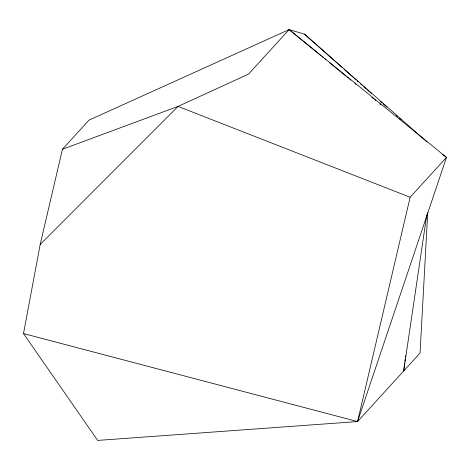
<?xml version="1.0" encoding="UTF-8"?>
<svg xmlns="http://www.w3.org/2000/svg" width="470" height="470" viewBox="0 0 470 470"><rect width="100%" height="100%" fill="white"/><g stroke="black" fill="none" stroke-linecap="round" stroke-linejoin="round"><path stroke-width="0.7" d="M427.735 212.481L420.057 353.035L357.558 421.566L97.66 440.413L23.5 333.559L40.197 244.441L62.422 149.266L88.995 120.126L289.126 29.587L304.49 34.14L427.001 141.934M404.688 362.957L403.701 370.971L426.784 214.802M404.864 361.501L405.134 359.315M405.404 357.13L405.581 355.673M23.5 333.559L357.558 421.566L410.14 197.236L446.5 157.362L289.126 29.587L248.513 74.119L178.042 106.408L62.422 149.266M357.558 421.566L446.5 157.362L442.317 154.395M40.197 244.441L178.042 106.408L410.14 197.236M289.126 29.587L320.834 55.554M321.968 56.482L323.096 57.41M324.799 58.797L325.927 59.725M329.329 62.51L345.744 75.958M346.878 76.886L348.576 78.273M349.709 79.201L350.843 80.129M354.809 83.378L355.937 84.306M371.794 97.29L373.491 98.677M374.625 99.605L375.753 100.533M379.719 103.782L380.853 104.71M304.49 34.14L342.377 67.727M344.028 69.19L356.107 79.9M357.206 80.875L358.305 81.845M360.502 83.795L362.147 85.258M363.792 86.715L365.989 88.665M367.088 89.635L371.482 93.53M380.265 101.32L381.916 102.783M383.015 103.752L386.857 107.16M396.192 115.438L397.291 116.413M399.488 118.358L401.133 119.821"/></g></svg>
